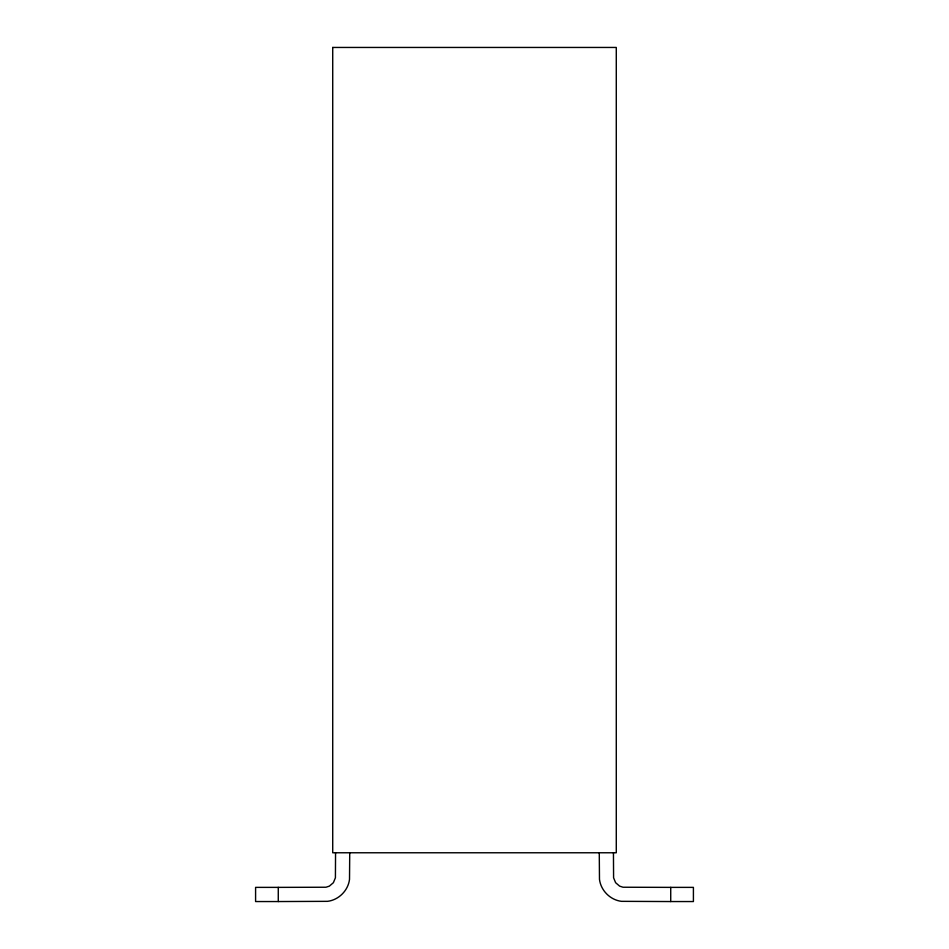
<?xml version="1.0" encoding="UTF-8"?>
<svg xmlns="http://www.w3.org/2000/svg" width="949" height="949" viewBox="0 0 949 949"><rect width="100%" height="100%" fill="white"/><g stroke="black" fill="none" stroke-linecap="round" stroke-linejoin="round"><path stroke-width="1.42" d="M278.271 887.374L255.589 887.374L255.589 901.55L278.271 901.55L278.271 887.374L325.982 887.232L329.362 886.141L333.384 882.7L335.412 877.801L335.555 852.771M670.729 887.374L693.411 887.374L693.411 901.55L670.729 901.55L670.729 887.374L623.019 887.232L619.638 886.141L615.616 882.7L613.588 877.801L613.445 852.771M349.73 852.771L349.517 879.355C348.164 890.542 338.722 899.984 327.535 901.336L278.271 901.55M670.729 901.55L621.465 901.336C610.278 899.984 600.836 890.542 599.483 879.355L599.27 852.771M332.719 47.45L332.719 852.771L616.281 852.771L616.281 47.45L332.719 47.45"/></g></svg>
